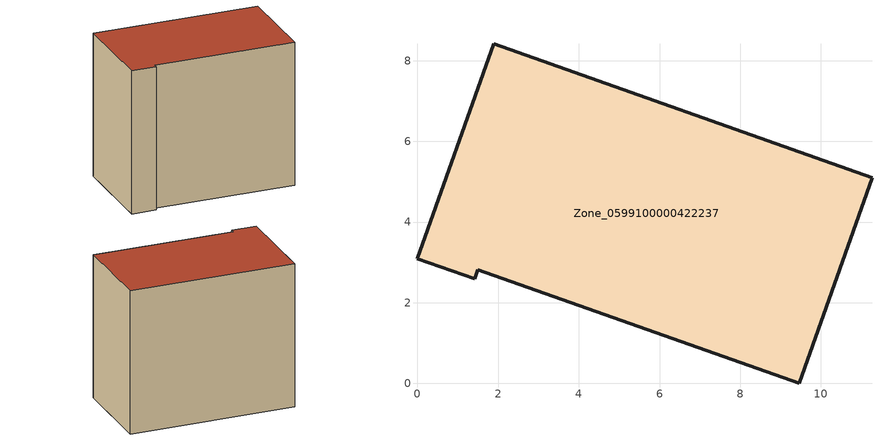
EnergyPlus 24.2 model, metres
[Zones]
Zone_0599100000422237
 floor ground (C_G): 1.49,2.82 1.41,2.59 0,3.09 1.89,8.42 11.27,5.1 9.46,0 z0.57
 wall outside (C_F): 1.89,8.42 0,3.09 1.41,2.59 1.49,2.82 9.46,0 11.27,5.1 1.89,8.42 z0.57:9.33
 roof outside (C_R): 9.46,0 11.27,5.1 1.89,8.42 0,3.09 1.41,2.59 1.49,2.82 z9.33
[BUILDING]
Pand.0599100000422237: North Axis=0; Terrain=City; Loads Convergence Tolerance Value=0.04; Temperature Convergence Tolerance Value=0.4; Solar Distribution=FullExterior; Maximum Number of Warmup Days=25; Minimum Number of Warmup Days=1
[Site:Location]
Rotterdam.The.Hague.AP_ZH_NLD Design_Conditions: Latitude=51.96; Longitude=4.45; Time Zone=1; Elevation=-4.5
[SITE:GROUNDTEMPERATURE:BUILDINGSURFACE]
18, 18, 18, 18, 18, 18, 18, 18, 18, 18, 18, 18
[MATERIAL] Thermal Absorptance=0.9; Solar Absorptance=0.7; Visible Absorptance=0.7
Name | Roughness | Thickness | Conductivity | Density | Specific Heat
G.TI.1992-2005 | MediumSmooth | 0.15 | 0.06 | 540 | 1210
F.TI.1992-2005 | Rough | 0.3 | 0.12 | 1920 | 840
R.TI.1992-2005 | MediumRough | 0.2 | 0.08 | 1500 | 1000
[CONSTRUCTION]
C_G: G.TI.1992-2005
C_F: F.TI.1992-2005
C_R: R.TI.1992-2005
[ZONE]
Zone_0599100000422237: Type=1; Multiplier=1; Ceiling Height=Autocalculate; Volume=Autocalculate; Floor Area=autocalculate; Part of Total Floor Area=Yes
[ZONEINFILTRATION:DESIGNFLOWRATE]
Infil_Zone_0599100000422237: Zone or ZoneList or Space or SpaceList=Zone_0599100000422237; Schedule=AlwaysOn; Design Flow Rate Calculation Method=Flow/Area; Flow Rate per Floor Area=0.0015; Constant Term Coefficient=1; Temperature Term Coefficient=0; Velocity Term Coefficient=0; Velocity Squared Term Coefficient=0
[HVACTEMPLATE:ZONE:IDEALLOADSAIRSYSTEM]
Zone_0599100000422237: Maximum Heating Supply Air Temperature=50; Minimum Cooling Supply Air Temperature=13; Maximum Heating Supply Air Humidity Ratio=0.0156; Minimum Cooling Supply Air Humidity Ratio=0.0077; Heating Limit=NoLimit; Cooling Limit=NoLimit; Dehumidification Control Type=ConstantSensibleHeatRatio; Cooling Sensible Heat Ratio=0.7; Dehumidification Setpoint=60; Humidification Control Type=None; Humidification Setpoint=30; Outdoor Air Method=None; Outdoor Air Flow Rate per Person=0.00944; Outdoor Air Flow Rate per Zone Floor Area=0; Outdoor Air Flow Rate per Zone=0; Demand Controlled Ventilation Type=None; Outdoor Air Economizer Type=NoEconomizer; Heat Recovery Type=None; Sensible Heat Recovery Effectiveness=0.7; Latent Heat Recovery Effectiveness=0.65
[ZONECONTROL:THERMOSTAT]
ThermostatControl_Zone_0599100000422237: Zone or ZoneList=Zone_0599100000422237; Control Type Schedule=DualSetpointControlType; Control 1=Thermostat_Zone_0599100000422237; Temperature Difference Between Cutout And Setpoint=0
[THERMOSTATSETPOINT:DUALSETPOINT]
Thermostat_Zone_0599100000422237: Heating Setpoint Temperature Schedule=HeatingSetpoint_Zone_0599100000422237; Cooling Setpoint Temperature Schedule=CoolingSetpoint_Zone_0599100000422237
[SCHEDULE:COMPACT]
HeatingSetpoint_Zone_0599100000422237: Through: 12/31, For: AllDays, Until: 24:00, 21
CoolingSetpoint_Zone_0599100000422237: Through: 12/31, For: AllDays, Until: 24:00, 24
DualSetpointControlType: Through: 12/31, For: AllDays, Until: 24:00, 4
AlwaysOn: Through: 12/31, For: AllDays, Until: 24:00, 1
